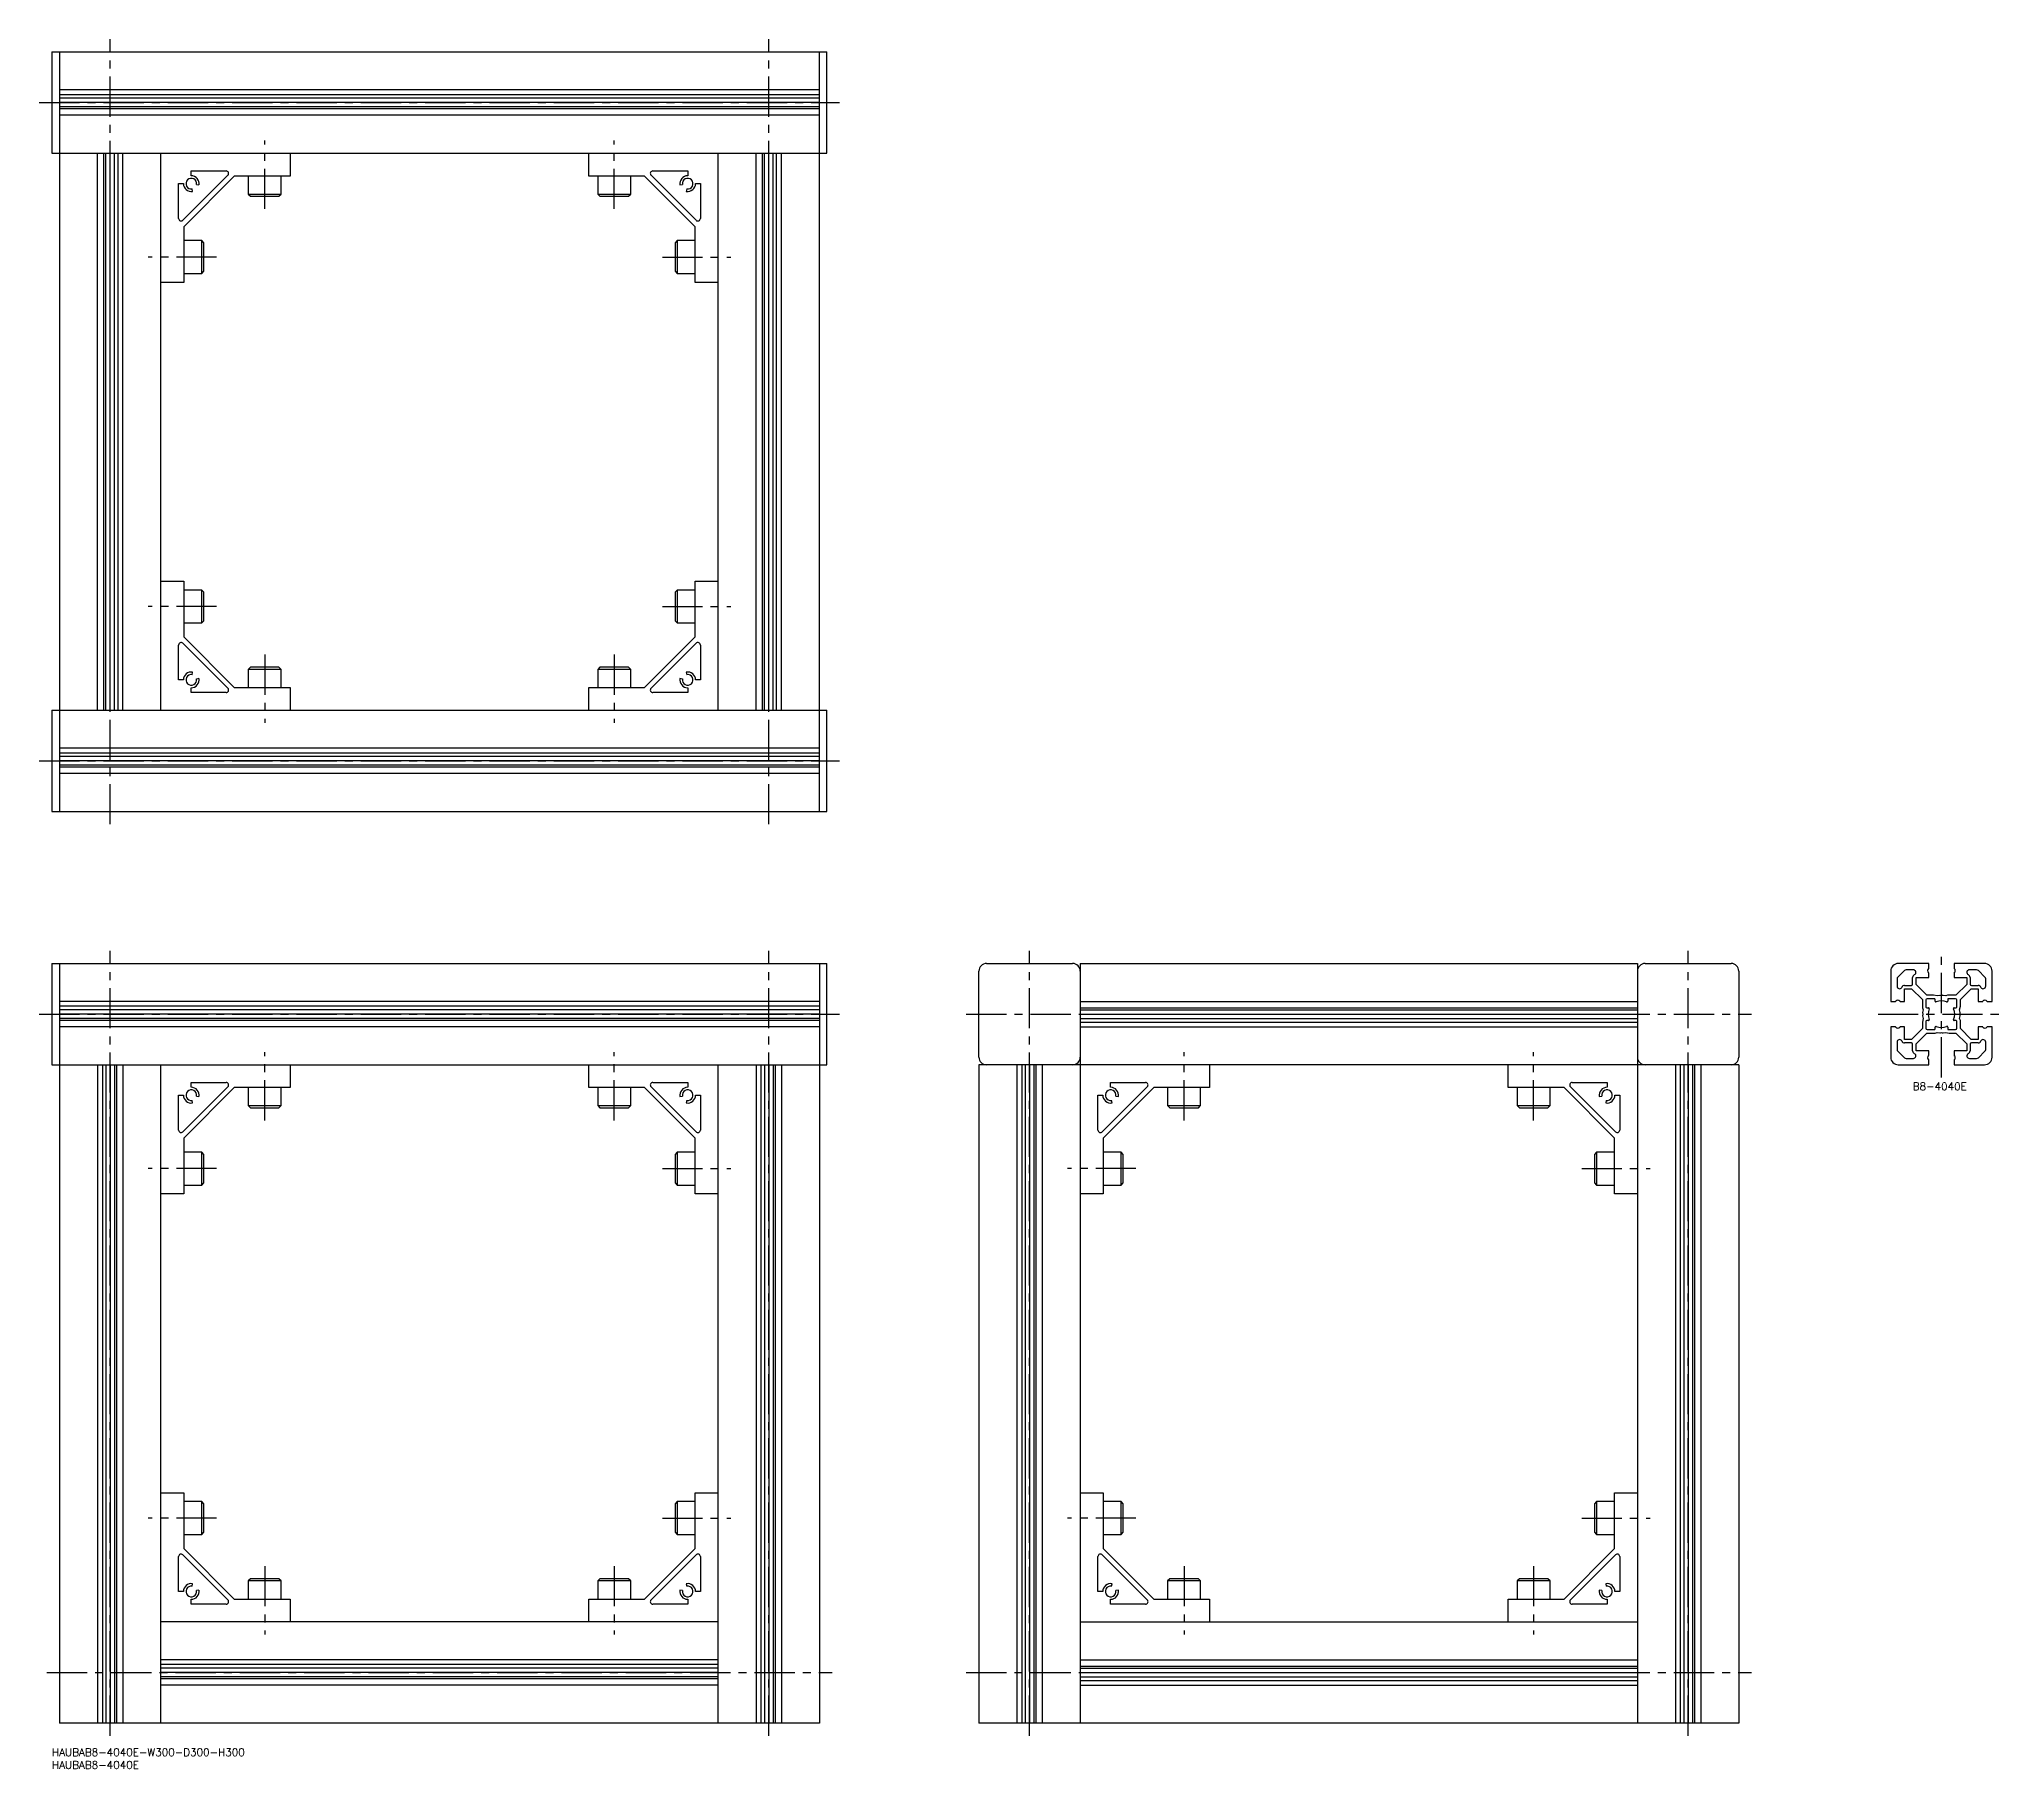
# Model space of a CAD drawing. Extents: x -5 to 771, y -8 to 675.
import ezdxf

# ---------------------------------------------------------------- set-up
doc = ezdxf.new("R2010")
doc.units = 0
doc.header["$LTSCALE"] = 0.5
doc.linetypes.add('CENTER', pattern=[50.8, 31.75, -6.35, 6.35, -6.35])
for name, color, linetype in [('MSM_CENTER', 1, 'CENTER'), ('MSM_CONTINUOUS', 7, 'CONTINUOUS'), ('MSM_PART_NUMBER', 7, 'CONTINUOUS')]:
    doc.layers.add(name, color=color, linetype=linetype)
doc.styles.get("Standard").update_dxf_attribs({"font": 'txt.shx', "height": 3, "bigfont": 'bigfont.shx'})

# ---------------------------------------------------------------- blocks, each defined once
blk = doc.blocks.new('*U8')
at = {"layer": 'MSM_PART_NUMBER'}
blk.add_text('HAUBAB8-4040E-W300-D300-H300', height=3, dxfattribs=at).set_placement((0, -3))
blk = doc.blocks.new('*U9')
at = {"layer": 'MSM_PART_NUMBER'}
blk.add_text('HAUBAB8-4040E', height=3, dxfattribs=at).set_placement((0, -8))
blk = doc.blocks.new('*U10')
at = {"layer": 'MSM_PART_NUMBER'}
blk.add_text('B8-4040E', height=3, dxfattribs=at).set_placement((734.7, 259.97))

msp = doc.modelspace()

# ---------------------------------------------------------------- linework, layer by layer
at = {"layer": 'MSM_CENTER'}
for p, q in [((23, 365), (23, 675)), ((283, 365), (283, 675)), ((-5, 650), (311, 650)), ((84, 608), (84, 635)), ((222, 608), (222, 635)), ((65, 589), (38, 589)), ((241, 589), (268, 589)), ((65, 451), (38, 451)), ((241, 451), (268, 451)), ((84, 432), (84, 405)), ((222, 432), (222, 405)), ((-5, 390), (311, 390)), ((23, 5), (23, 315)), ((283, 5), (283, 315)), ((386, 5), (386, 315)), ((646, 5), (646, 315)), ((746, 265), (746, 315)), ((-5, 290), (311, 290)), ((361, 290), (671, 290)), ((721, 290), (771, 290)), ((84, 248), (84, 275)), ((222, 248), (222, 275)), ((447, 248), (447, 275)), ((585, 248), (585, 275)), ((65, 229), (38, 229)), ((241, 229), (268, 229)), ((428, 229), (401, 229)), ((604, 229), (631, 229)), ((65, 91), (38, 91)), ((241, 91), (268, 91)), ((428, 91), (401, 91)), ((604, 91), (631, 91)), ((84, 72), (84, 45)), ((222, 72), (222, 45)), ((447, 72), (447, 45)), ((585, 72), (585, 45)), ((-2, 30), (308, 30)), ((361, 30), (671, 30))]:
    msp.add_line(p, q, dxfattribs=at)
at = {"layer": 'MSM_CONTINUOUS'}
for p, q in [((0, 670), (306, 670)), ((0, 670), (0, 630)), ((3, 670), (3, 370)), ((303, 370), (303, 670)), ((306, 630), (306, 670)), ((303, 655), (3, 655)), ((303, 653.11), (3, 653.11)), ((303, 651.7), (3, 651.7)), ((303, 650), (3, 650)), ((303, 648.3), (3, 648.3)), ((303, 647.52), (3, 647.52)), ((303, 645), (3, 645)), ((0, 630), (306, 630)), ((18, 410), (18, 630)), ((20.52, 410), (20.52, 630)), ((21.3, 410), (21.3, 630)), ((23, 410), (23, 630)), ((24.7, 410), (24.7, 630)), ((26.11, 410), (26.11, 630)), ((28, 410), (28, 630)), ((43, 410), (43, 630)), ((94, 630), (94, 621)), ((212, 621), (212, 630)), ((263, 410), (263, 630)), ((278, 410), (278, 630)), ((280.52, 410), (280.52, 630)), ((281.3, 410), (281.3, 630)), ((283, 410), (283, 630)), ((284.7, 410), (284.7, 630)), ((286.11, 410), (286.11, 630)), ((288, 410), (288, 630)), ((69.46, 621.29), (51.71, 603.54)), ((72, 621), (52, 601)), ((55, 623), (68.76, 623)), ((55, 621.1), (55, 623)), ((94, 621), (72, 621)), ((77.5, 621), (77.5, 613.87)), ((90.5, 613.87), (90.5, 621)), ((234, 621), (212, 621)), ((215.5, 621), (215.5, 613.87)), ((228.5, 613.87), (228.5, 621)), ((254, 601), (234, 621)), ((254.29, 603.54), (236.54, 621.29)), ((237.24, 623), (251, 623)), ((251, 623), (251, 621.1)), ((50, 604.24), (50, 618)), ((50, 618), (51.9, 618)), ((55.54, 614.95), (55.36, 615.93)), ((57.07, 617.64), (58.05, 617.46)), ((77.5, 613.87), (78.37, 613)), ((77.5, 613.87), (90.5, 613.87)), ((89.63, 613), (90.5, 613.87)), ((215.5, 613.87), (216.37, 613)), ((215.5, 613.87), (228.5, 613.87)), ((227.63, 613), (228.5, 613.87)), ((247.95, 617.46), (248.93, 617.64)), ((250.64, 615.93), (250.46, 614.95)), ((254.1, 618), (256, 618)), ((256, 618), (256, 604.24)), ((78.37, 613), (89.63, 613)), ((216.37, 613), (227.63, 613)), ((52, 601), (52, 579)), ((254, 579), (254, 601)), ((59.13, 595.5), (52, 595.5)), ((60, 594.63), (59.13, 595.5)), ((59.13, 582.5), (59.13, 595.5)), ((60, 583.37), (60, 594.63)), ((246.87, 595.5), (246, 594.63)), ((246, 594.63), (246, 583.37)), ((254, 595.5), (246.87, 595.5)), ((246.87, 595.5), (246.87, 582.5)), ((52, 582.5), (59.13, 582.5)), ((59.13, 582.5), (60, 583.37)), ((246, 583.37), (246.87, 582.5)), ((246.87, 582.5), (254, 582.5)), ((52, 579), (43, 579)), ((263, 579), (254, 579)), ((43, 461), (52, 461)), ((52, 461), (52, 439)), ((254, 439), (254, 461)), ((254, 461), (263, 461)), ((59.13, 457.5), (52, 457.5)), ((60, 456.63), (59.13, 457.5)), ((59.13, 444.5), (59.13, 457.5)), ((60, 445.37), (60, 456.63)), ((246.87, 457.5), (246, 456.63)), ((246, 456.63), (246, 445.37)), ((254, 457.5), (246.87, 457.5)), ((246.87, 457.5), (246.87, 444.5)), ((52, 444.5), (59.13, 444.5)), ((59.13, 444.5), (60, 445.37)), ((246, 445.37), (246.87, 444.5)), ((246.87, 444.5), (254, 444.5)), ((50, 422), (50, 435.76)), ((51.71, 436.46), (69.46, 418.71)), ((52, 439), (72, 419)), ((234, 419), (254, 439)), ((236.54, 418.71), (254.29, 436.46)), ((256, 435.76), (256, 422)), ((78.37, 427), (77.5, 426.13)), ((89.63, 427), (78.37, 427)), ((90.5, 426.13), (89.63, 427)), ((216.37, 427), (215.5, 426.13)), ((227.63, 427), (216.37, 427)), ((228.5, 426.13), (227.63, 427)), ((51.9, 422), (50, 422)), ((55.36, 424.07), (55.54, 425.05)), ((58.05, 422.54), (57.07, 422.36)), ((77.5, 426.13), (77.5, 419)), ((90.5, 426.13), (77.5, 426.13)), ((90.5, 419), (90.5, 426.13)), ((215.5, 426.13), (215.5, 419)), ((228.5, 426.13), (215.5, 426.13)), ((228.5, 419), (228.5, 426.13)), ((248.93, 422.36), (247.95, 422.54)), ((250.46, 425.05), (250.64, 424.07)), ((256, 422), (254.1, 422)), ((55, 417), (55, 418.9)), ((68.76, 417), (55, 417)), ((72, 419), (94, 419)), ((94, 419), (94, 410)), ((212, 419), (234, 419)), ((212, 410), (212, 419)), ((251, 417), (237.24, 417)), ((251, 418.9), (251, 417)), ((0, 410), (306, 410)), ((0, 410), (0, 370)), ((306, 370), (306, 410)), ((303, 395), (3, 395)), ((303, 393.11), (3, 393.11)), ((303, 391.7), (3, 391.7)), ((303, 390), (3, 390)), ((303, 388.3), (3, 388.3)), ((303, 387.52), (3, 387.52)), ((303, 385), (3, 385)), ((0, 370), (306, 370)), ((0, 310), (306, 310)), ((0, 310), (0, 270)), ((3, 310), (3, 10)), ((303, 310), (303, 10)), ((306, 270), (306, 310)), ((366, 273), (366, 307)), ((369, 310), (403, 310)), ((406, 310), (406, 10)), ((406, 310), (626, 310)), ((626, 310), (626, 10)), ((629, 310), (663, 310)), ((666, 307), (666, 273)), ((726, 307), (726, 295)), ((728.5, 303.91), (728.5, 301.05)), ((731.39, 307.21), (728.79, 304.61)), ((741, 310), (729, 310)), ((734.95, 307.5), (732.09, 307.5)), ((734.65, 301.85), (734.65, 304.5)), ((736, 301.77), (736, 304.5)), ((736, 304.5), (741, 304.5)), ((741, 308.22), (741, 310)), ((741, 304.5), (741, 306.18)), ((763, 310), (751, 310)), ((751, 310), (751, 308.22)), ((751, 306.18), (751, 304.5)), ((751, 304.5), (756, 304.5)), ((756, 304.5), (756, 301.77)), ((759.91, 307.5), (757.05, 307.5)), ((757.35, 304.5), (757.35, 301.85)), ((763.21, 304.61), (760.61, 307.21)), ((763.5, 301.05), (763.5, 303.91)), ((766, 295), (766, 307)), ((303, 295), (3, 295)), ((406, 295), (626, 295)), ((726, 295), (727.78, 295)), ((729.82, 295), (731.5, 295)), ((731.5, 301.35), (734.15, 301.35)), ((731.5, 295), (731.5, 300)), ((731.5, 300), (734.23, 300)), ((734.23, 300), (738.5, 295.73)), ((740.27, 297.5), (736, 301.77)), ((738.5, 295.73), (738.5, 292.48)), ((739.9, 295.6), (739.9, 292.8)), ((742.89, 297.5), (740.27, 297.5)), ((743.2, 296.1), (740.4, 296.1)), ((744.3, 297.2), (742.89, 297.5)), ((743.5, 295.1), (743.5, 295.8)), ((745.35, 297.42), (744.3, 297.2)), ((746, 297.2), (745.71, 297.37)), ((746.29, 297.37), (746, 297.2)), ((747.7, 297.2), (746.65, 297.42)), ((748.48, 297.5), (747.7, 297.2)), ((751.73, 297.5), (748.48, 297.5)), ((748.5, 295.8), (748.5, 295.1)), ((751.6, 296.1), (748.8, 296.1)), ((756, 301.77), (751.73, 297.5)), ((752.1, 292.8), (752.1, 295.6)), ((753.5, 295.73), (757.77, 300)), ((753.5, 293.11), (753.5, 295.73)), ((757.77, 300), (760.5, 300)), ((757.85, 301.35), (760.5, 301.35)), ((760.5, 300), (760.5, 295)), ((760.5, 295), (762.18, 295)), ((764.22, 295), (766, 295)), ((303, 293.11), (3, 293.11)), ((303, 291.7), (3, 291.7)), ((303, 290), (3, 290)), ((303, 288.3), (3, 288.3)), ((303, 287.52), (3, 287.52)), ((406, 292.48), (626, 292.48)), ((406, 291.7), (626, 291.7)), ((406, 290), (626, 290)), ((406, 288.3), (626, 288.3)), ((738.5, 292.48), (738.8, 291.7)), ((738.8, 288.3), (738.5, 286.89)), ((738.8, 291.7), (738.58, 290.65)), ((738.58, 289.35), (738.8, 288.3)), ((738.63, 290.29), (738.8, 290)), ((738.8, 290), (738.63, 289.71)), ((739.9, 287.2), (739.9, 284.4)), ((740.2, 292.5), (740.9, 292.5)), ((740.9, 287.5), (740.2, 287.5)), ((751.1, 292.5), (751.8, 292.5)), ((751.8, 287.5), (751.1, 287.5)), ((752.1, 284.4), (752.1, 287.2)), ((753.2, 291.7), (753.5, 293.11)), ((753.42, 290.65), (753.2, 291.7)), ((753.2, 290), (753.37, 290.29)), ((753.37, 289.71), (753.2, 290)), ((753.2, 288.3), (753.42, 289.35)), ((753.5, 287.52), (753.2, 288.3)), ((753.5, 284.27), (753.5, 287.52)), ((303, 285), (3, 285)), ((406, 286.89), (626, 286.89)), ((406, 285), (626, 285)), ((726, 285), (726, 273)), ((727.78, 285), (726, 285)), ((731.5, 285), (729.82, 285)), ((731.5, 280), (731.5, 285)), ((734.23, 280), (731.5, 280)), ((738.5, 284.27), (734.23, 280)), ((736, 278.23), (740.27, 282.5)), ((738.5, 286.89), (738.5, 284.27)), ((740.27, 282.5), (743.52, 282.5)), ((740.4, 283.9), (743.2, 283.9)), ((743.5, 284.2), (743.5, 284.9)), ((743.52, 282.5), (744.3, 282.8)), ((744.3, 282.8), (745.35, 282.58)), ((745.71, 282.63), (746, 282.8)), ((746, 282.8), (746.29, 282.63)), ((746.65, 282.58), (747.7, 282.8)), ((747.7, 282.8), (749.11, 282.5)), ((748.5, 284.9), (748.5, 284.2)), ((748.8, 283.9), (751.6, 283.9)), ((749.11, 282.5), (751.73, 282.5)), ((751.73, 282.5), (756, 278.23)), ((757.77, 280), (753.5, 284.27)), ((760.5, 280), (757.77, 280)), ((762.18, 285), (760.5, 285)), ((760.5, 285), (760.5, 280)), ((766, 285), (764.22, 285)), ((766, 273), (766, 285)), ((728.5, 278.95), (728.5, 276.09)), ((728.79, 275.39), (731.39, 272.79)), ((734.15, 278.65), (731.5, 278.65)), ((732.09, 272.5), (734.95, 272.5)), ((734.65, 275.5), (734.65, 278.15)), ((736, 275.5), (736, 278.23)), ((741, 275.5), (736, 275.5)), ((741, 273.82), (741, 275.5)), ((741, 270), (741, 271.78)), ((756, 275.5), (751, 275.5)), ((751, 275.5), (751, 273.82)), ((751, 271.78), (751, 270)), ((756, 278.23), (756, 275.5)), ((757.05, 272.5), (759.91, 272.5)), ((757.35, 278.15), (757.35, 275.5)), ((760.5, 278.65), (757.85, 278.65)), ((760.61, 272.79), (763.21, 275.39)), ((763.5, 276.09), (763.5, 278.95)), ((0, 270), (306, 270)), ((18, 270), (18, 10)), ((19.89, 270), (19.89, 10)), ((21.3, 270), (21.3, 10)), ((23, 270), (23, 10)), ((24.7, 270), (24.7, 10)), ((25.48, 270), (25.48, 10)), ((28, 270), (28, 10)), ((43, 10), (43, 270)), ((94, 270), (94, 261)), ((212, 261), (212, 270)), ((263, 10), (263, 270)), ((278, 270), (278, 10)), ((279.89, 270), (279.89, 10)), ((281.3, 270), (281.3, 10)), ((283, 270), (283, 10)), ((284.7, 270), (284.7, 10)), ((285.48, 270), (285.48, 10)), ((288, 270), (288, 10)), ((666, 270), (366, 270)), ((366, 270), (366, 10)), ((381, 270), (381, 10)), ((382.89, 270), (382.89, 10)), ((384.3, 270), (384.3, 10)), ((386, 270), (386, 10)), ((387.7, 270), (387.7, 10)), ((388.48, 270), (388.48, 10)), ((391, 270), (391, 10)), ((457, 270), (457, 261)), ((575, 261), (575, 270)), ((641, 270), (641, 10)), ((642.89, 270), (642.89, 10)), ((644.3, 270), (644.3, 10)), ((646, 270), (646, 10)), ((647.7, 270), (647.7, 10)), ((648.48, 270), (648.48, 10)), ((651, 270), (651, 10)), ((666, 270), (666, 10)), ((729, 270), (741, 270)), ((751, 270), (763, 270)), ((50, 244.24), (50, 258)), ((50, 258), (51.9, 258)), ((69.46, 261.29), (51.71, 243.54)), ((72, 261), (52, 241)), ((55, 263), (68.76, 263)), ((55, 261.1), (55, 263)), ((57.07, 257.64), (58.05, 257.46)), ((94, 261), (72, 261)), ((77.5, 261), (77.5, 253.87)), ((90.5, 253.87), (90.5, 261)), ((234, 261), (212, 261)), ((215.5, 261), (215.5, 253.87)), ((228.5, 253.87), (228.5, 261)), ((254, 241), (234, 261)), ((254.29, 243.54), (236.54, 261.29)), ((237.24, 263), (251, 263)), ((247.95, 257.46), (248.93, 257.64)), ((251, 263), (251, 261.1)), ((254.1, 258), (256, 258)), ((256, 258), (256, 244.24)), ((413, 244.24), (413, 258)), ((413, 258), (414.9, 258)), ((432.46, 261.29), (414.71, 243.54)), ((435, 261), (415, 241)), ((418, 263), (431.76, 263)), ((418, 261.1), (418, 263)), ((420.07, 257.64), (421.05, 257.46)), ((457, 261), (435, 261)), ((440.5, 261), (440.5, 253.87)), ((453.5, 253.87), (453.5, 261)), ((597, 261), (575, 261)), ((578.5, 261), (578.5, 253.87)), ((591.5, 253.87), (591.5, 261)), ((617, 241), (597, 261)), ((617.29, 243.54), (599.54, 261.29)), ((600.24, 263), (614, 263)), ((610.95, 257.46), (611.93, 257.64)), ((614, 263), (614, 261.1)), ((617.1, 258), (619, 258)), ((619, 258), (619, 244.24)), ((55.54, 254.95), (55.36, 255.93)), ((77.5, 253.87), (78.37, 253)), ((77.5, 253.87), (90.5, 253.87)), ((78.37, 253), (89.63, 253)), ((89.63, 253), (90.5, 253.87)), ((215.5, 253.87), (216.37, 253)), ((215.5, 253.87), (228.5, 253.87)), ((216.37, 253), (227.63, 253)), ((227.63, 253), (228.5, 253.87)), ((250.64, 255.93), (250.46, 254.95)), ((418.54, 254.95), (418.36, 255.93)), ((440.5, 253.87), (441.37, 253)), ((440.5, 253.87), (453.5, 253.87)), ((441.37, 253), (452.63, 253)), ((452.63, 253), (453.5, 253.87)), ((578.5, 253.87), (579.37, 253)), ((578.5, 253.87), (591.5, 253.87)), ((579.37, 253), (590.63, 253)), ((590.63, 253), (591.5, 253.87)), ((613.64, 255.93), (613.46, 254.95)), ((52, 241), (52, 219)), ((254, 219), (254, 241)), ((415, 241), (415, 219)), ((617, 219), (617, 241)), ((59.13, 235.5), (52, 235.5)), ((60, 234.63), (59.13, 235.5)), ((59.13, 222.5), (59.13, 235.5)), ((60, 223.37), (60, 234.63)), ((246.87, 235.5), (246, 234.63)), ((246, 234.63), (246, 223.37)), ((254, 235.5), (246.87, 235.5)), ((246.87, 235.5), (246.87, 222.5)), ((422.13, 235.5), (415, 235.5)), ((423, 234.63), (422.13, 235.5)), ((422.13, 222.5), (422.13, 235.5)), ((423, 223.37), (423, 234.63)), ((609.87, 235.5), (609, 234.63)), ((609, 234.63), (609, 223.37)), ((617, 235.5), (609.87, 235.5)), ((609.87, 235.5), (609.87, 222.5)), ((52, 219), (43, 219)), ((52, 222.5), (59.13, 222.5)), ((59.13, 222.5), (60, 223.37)), ((246, 223.37), (246.87, 222.5)), ((246.87, 222.5), (254, 222.5)), ((263, 219), (254, 219)), ((415, 219), (406, 219)), ((415, 222.5), (422.13, 222.5)), ((422.13, 222.5), (423, 223.37)), ((609, 223.37), (609.87, 222.5)), ((609.87, 222.5), (617, 222.5)), ((626, 219), (617, 219)), ((43, 101), (52, 101)), ((52, 101), (52, 79)), ((254, 79), (254, 101)), ((254, 101), (263, 101)), ((406, 101), (415, 101)), ((415, 101), (415, 79)), ((617, 79), (617, 101)), ((617, 101), (626, 101)), ((59.13, 97.5), (52, 97.5)), ((60, 96.63), (59.13, 97.5)), ((59.13, 84.5), (59.13, 97.5)), ((60, 85.37), (60, 96.63)), ((246.87, 97.5), (246, 96.63)), ((246, 96.63), (246, 85.37)), ((254, 97.5), (246.87, 97.5)), ((246.87, 97.5), (246.87, 84.5)), ((422.13, 97.5), (415, 97.5)), ((423, 96.63), (422.13, 97.5)), ((422.13, 84.5), (422.13, 97.5)), ((423, 85.37), (423, 96.63)), ((609.87, 97.5), (609, 96.63)), ((609, 96.63), (609, 85.37)), ((617, 97.5), (609.87, 97.5)), ((609.87, 97.5), (609.87, 84.5)), ((59.13, 84.5), (60, 85.37)), ((246, 85.37), (246.87, 84.5)), ((422.13, 84.5), (423, 85.37)), ((609, 85.37), (609.87, 84.5)), ((52, 84.5), (59.13, 84.5)), ((52, 79), (72, 59)), ((234, 59), (254, 79)), ((246.87, 84.5), (254, 84.5)), ((415, 84.5), (422.13, 84.5)), ((415, 79), (435, 59)), ((597, 59), (617, 79)), ((609.87, 84.5), (617, 84.5)), ((50, 62), (50, 75.76)), ((51.71, 76.46), (69.46, 58.71)), ((236.54, 58.71), (254.29, 76.46)), ((256, 75.76), (256, 62)), ((413, 62), (413, 75.76)), ((414.71, 76.46), (432.46, 58.71)), ((599.54, 58.71), (617.29, 76.46)), ((619, 75.76), (619, 62)), ((55.36, 64.07), (55.54, 65.05)), ((58.05, 62.54), (57.07, 62.36)), ((78.37, 67), (77.5, 66.13)), ((77.5, 66.13), (77.5, 59)), ((90.5, 66.13), (77.5, 66.13)), ((89.63, 67), (78.37, 67)), ((90.5, 66.13), (89.63, 67)), ((90.5, 59), (90.5, 66.13)), ((216.37, 67), (215.5, 66.13)), ((215.5, 66.13), (215.5, 59)), ((228.5, 66.13), (215.5, 66.13)), ((227.63, 67), (216.37, 67)), ((228.5, 66.13), (227.63, 67)), ((228.5, 59), (228.5, 66.13)), ((248.93, 62.36), (247.95, 62.54)), ((250.46, 65.05), (250.64, 64.07)), ((418.36, 64.07), (418.54, 65.05)), ((421.05, 62.54), (420.07, 62.36)), ((441.37, 67), (440.5, 66.13)), ((440.5, 66.13), (440.5, 59)), ((453.5, 66.13), (440.5, 66.13)), ((452.63, 67), (441.37, 67)), ((453.5, 66.13), (452.63, 67)), ((453.5, 59), (453.5, 66.13)), ((579.37, 67), (578.5, 66.13)), ((578.5, 66.13), (578.5, 59)), ((591.5, 66.13), (578.5, 66.13)), ((590.63, 67), (579.37, 67)), ((591.5, 66.13), (590.63, 67)), ((591.5, 59), (591.5, 66.13)), ((611.93, 62.36), (610.95, 62.54)), ((613.46, 65.05), (613.64, 64.07)), ((51.9, 62), (50, 62)), ((55, 57), (55, 58.9)), ((68.76, 57), (55, 57)), ((72, 59), (94, 59)), ((94, 59), (94, 50)), ((212, 59), (234, 59)), ((212, 50), (212, 59)), ((251, 57), (237.24, 57)), ((251, 58.9), (251, 57)), ((256, 62), (254.1, 62)), ((414.9, 62), (413, 62)), ((418, 57), (418, 58.9)), ((431.76, 57), (418, 57)), ((435, 59), (457, 59)), ((457, 59), (457, 50)), ((575, 59), (597, 59)), ((575, 50), (575, 59)), ((614, 57), (600.24, 57)), ((614, 58.9), (614, 57)), ((619, 62), (617.1, 62)), ((263, 50), (43, 50)), ((406, 50), (626, 50)), ((263, 35), (43, 35)), ((263, 33.11), (43, 33.11)), ((263, 31.7), (43, 31.7)), ((406, 35), (626, 35)), ((406, 32.48), (626, 32.48)), ((406, 31.7), (626, 31.7)), ((263, 30), (43, 30)), ((263, 28.3), (43, 28.3)), ((263, 27.52), (43, 27.52)), ((263, 25), (43, 25)), ((406, 30), (626, 30)), ((406, 28.3), (626, 28.3)), ((406, 26.89), (626, 26.89)), ((406, 25), (626, 25)), ((303, 10), (3, 10)), ((666, 10), (366, 10))]:
    msp.add_line(p, q, dxfattribs=at)
for centre, radius, start, end in [((55, 618), 3.1, 350, 90), ((68.76, 622), 1, 315, 90), ((237.24, 622), 1, 90, 225), ((251, 618), 3.1, 90, 190), ((55, 618), 3.1, 180, 280), ((55, 618), 2.1, 350, 280), ((251, 618), 2.1, 260, 190), ((251, 618), 3.1, 260, 0), ((51, 604.24), 1, 180, 315), ((255, 604.24), 1, 225, 0), ((51, 435.76), 1, 45, 180), ((255, 435.76), 1, 0, 135), ((55, 422), 3.1, 80, 180), ((55, 422), 2.1, 80, 10), ((55, 422), 3.1, 270, 10), ((251, 422), 3.1, 170, 270), ((251, 422), 2.1, 170, 100), ((251, 422), 3.1, 0, 100), ((68.76, 418), 1, 270, 45), ((237.24, 418), 1, 135, 270), ((369, 307), 3, 90, 180), ((403, 307), 3, 0, 90), ((629, 307), 3, 90, 180), ((663, 307), 3, 0, 90), ((729, 307), 3, 90, 180), ((729.5, 303.91), 1, 135, 180), ((732.09, 306.5), 1, 90, 135), ((735.85, 304.5), 1.2, 110.10645, 180), ((734.95, 306.5), 1, 299.17518, 90), ((741.5, 307.2), 1, 127.97987, 232.02013), ((740.7, 308.22), 0.3, 307.97987, 0), ((740.7, 306.18), 0.3, 0, 52.02013), ((751.3, 308.22), 0.3, 180, 232.02013), ((751.3, 306.18), 0.3, 127.97987, 180), ((750.5, 307.2), 1, 307.97987, 52.02013), ((757.05, 306.5), 1, 90, 240.82482), ((756.15, 304.5), 1.2, 0, 69.89355), ((759.91, 306.5), 1, 45, 90), ((763, 307), 3, 0, 90), ((762.5, 303.91), 1, 0, 45), ((727.78, 295.3), 0.3, 270, 322.02013), ((728.8, 294.5), 1, 37.97987, 142.02013), ((729.5, 301.05), 1, 180, 330.82482), ((729.82, 295.3), 0.3, 217.97987, 270), ((731.5, 300.15), 1.2, 90, 159.89355), ((734.15, 301.85), 0.5, 270, 0), ((740.4, 295.6), 0.5, 90, 180), ((743.2, 295.8), 0.3, 0, 90), ((743.8, 295.1), 0.3, 180, 293.35307), ((746, 290), 5.25, 66.64691, 113.35309), ((745.46, 296.94), 0.5, 60, 102), ((746.54, 296.94), 0.5, 78, 120), ((748.2, 295.1), 0.3, 246.64691, 0), ((748.8, 295.8), 0.3, 90, 180), ((751.6, 295.6), 0.5, 0, 90), ((757.85, 301.85), 0.5, 180, 270), ((760.5, 300.15), 1.2, 20.10645, 90), ((762.5, 301.05), 1, 209.17518, 0), ((762.18, 295.3), 0.3, 270, 322.02013), ((763.2, 294.5), 1, 37.97987, 142.02013), ((764.22, 295.3), 0.3, 217.97987, 270), ((739.06, 290.54), 0.5, 168, 210), ((739.06, 289.46), 0.5, 150, 192), ((740.2, 292.8), 0.3, 180, 270), ((740.2, 287.2), 0.3, 90, 180), ((746, 290), 5.25, 156.64691, 203.35309), ((740.9, 292.2), 0.3, 336.64691, 90), ((740.9, 287.8), 0.3, 270, 23.35307), ((751.1, 292.2), 0.3, 90, 203.35309), ((751.1, 287.8), 0.3, 156.64691, 270), ((746, 290), 5.25, 336.64691, 23.35309), ((751.8, 292.8), 0.3, 270, 0), ((751.8, 287.2), 0.3, 0, 90), ((752.94, 290.54), 0.5, 330, 12), ((752.94, 289.46), 0.5, 348, 30), ((727.78, 284.7), 0.3, 37.97987, 90), ((728.8, 285.5), 1, 217.97987, 322.02013), ((729.5, 278.95), 1, 29.17518, 180), ((729.82, 284.7), 0.3, 90, 142.02013), ((731.5, 279.85), 1.2, 200.10645, 270), ((740.4, 284.4), 0.5, 180, 270), ((743.2, 284.2), 0.3, 270, 0), ((743.8, 284.9), 0.3, 66.64691, 180), ((746, 290), 5.25, 246.64691, 293.35309), ((745.46, 283.06), 0.5, 258, 300), ((746.54, 283.06), 0.5, 240, 282), ((748.2, 284.9), 0.3, 0, 113.35309), ((748.8, 284.2), 0.3, 180, 270), ((751.6, 284.4), 0.5, 270, 0), ((760.5, 279.85), 1.2, 270, 339.89355), ((762.5, 278.95), 1, 0, 150.82482), ((762.18, 284.7), 0.3, 37.97987, 90), ((763.2, 285.5), 1, 217.97987, 322.02013), ((764.22, 284.7), 0.3, 90, 142.02013), ((369, 273), 3, 180, 270), ((403, 273), 3, 270, 0), ((629, 273), 3, 180, 270), ((663, 273), 3, 270, 0), ((729, 273), 3, 180, 270), ((729.5, 276.09), 1, 180, 225), ((732.09, 273.5), 1, 225, 270), ((734.15, 278.15), 0.5, 0, 90), ((735.85, 275.5), 1.2, 180, 249.89355), ((734.95, 273.5), 1, 270, 60.82482), ((741.5, 272.8), 1, 127.97987, 232.02013), ((740.7, 273.82), 0.3, 307.97987, 0), ((740.7, 271.78), 0.3, 0, 52.02013), ((751.3, 273.82), 0.3, 180, 232.02013), ((751.3, 271.78), 0.3, 127.97987, 180), ((750.5, 272.8), 1, 307.97987, 52.02013), ((757.05, 273.5), 1, 119.17518, 270), ((756.15, 275.5), 1.2, 290.10645, 0), ((757.85, 278.15), 0.5, 90, 180), ((759.91, 273.5), 1, 270, 315), ((763, 273), 3, 270, 0), ((762.5, 276.09), 1, 315, 0), ((55, 258), 3.1, 180, 280), ((55, 258), 2.1, 350, 280), ((55, 258), 3.1, 350, 90), ((68.76, 262), 1, 315, 90), ((237.24, 262), 1, 90, 225), ((251, 258), 3.1, 90, 190), ((251, 258), 2.1, 260, 190), ((251, 258), 3.1, 260, 0), ((418, 258), 3.1, 180, 280), ((418, 258), 2.1, 350, 280), ((418, 258), 3.1, 350, 90), ((431.76, 262), 1, 315, 90), ((600.24, 262), 1, 90, 225), ((614, 258), 3.1, 90, 190), ((614, 258), 2.1, 260, 190), ((614, 258), 3.1, 260, 0), ((51, 244.24), 1, 180, 315), ((255, 244.24), 1, 225, 0), ((414, 244.24), 1, 180, 315), ((618, 244.24), 1, 225, 0), ((51, 75.76), 1, 45, 180), ((255, 75.76), 1, 0, 135), ((414, 75.76), 1, 45, 180), ((618, 75.76), 1, 0, 135), ((55, 62), 3.1, 80, 180), ((55, 62), 2.1, 80, 10), ((55, 62), 3.1, 270, 10), ((251, 62), 3.1, 170, 270), ((251, 62), 2.1, 170, 100), ((251, 62), 3.1, 0, 100), ((418, 62), 3.1, 80, 180), ((418, 62), 2.1, 80, 10), ((418, 62), 3.1, 270, 10), ((614, 62), 3.1, 170, 270), ((614, 62), 2.1, 170, 100), ((614, 62), 3.1, 0, 100), ((68.76, 58), 1, 270, 45), ((237.24, 58), 1, 135, 270), ((431.76, 58), 1, 270, 45), ((600.24, 58), 1, 135, 270)]:
    msp.add_arc(centre, radius, start, end, dxfattribs=at)

# ---------------------------------------------------------------- block references
for name in ['*U10', '*U8', '*U9']:
    msp.add_blockref(name, (0, 0), dxfattribs=at)

doc.saveas('drawing.dxf')
